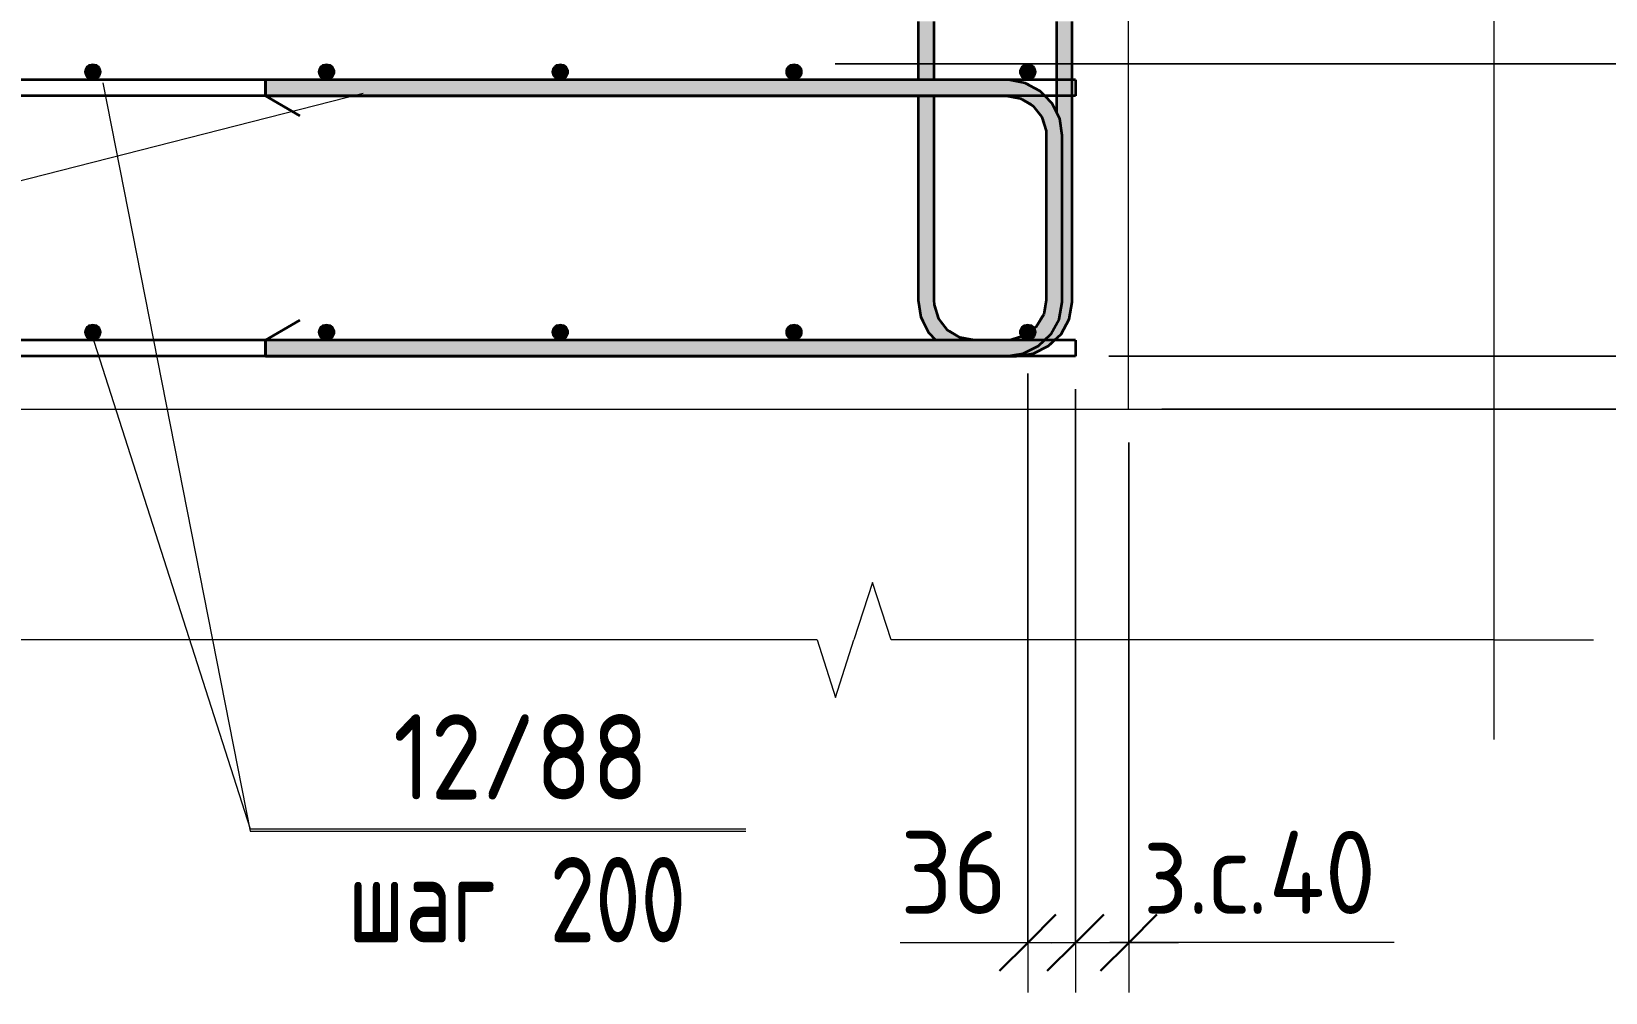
# Model space of a CAD drawing. Header units: millimetres. Extents: x 27196 to 80378, y -5588 to 34882.
# Drawn here: x 72128 to 73313, y -3689 to -2966 of the extents above; entities that cross this region are included whole.
import ezdxf

# ---------------------------------------------------------------- set-up
doc = ezdxf.new("R2010")
doc.units = ezdxf.units.MM
for name, color, linetype, lineweight in [('AA_Dim', 7, 'Continuous', 9), ('AA_Dim-25', 7, 'Continuous', 9), ('AA_Oformlenie', 7, 'Continuous', 9), ('AA_Vinoska', 7, 'Continuous', 9), ('AA_Visotnaya otmetka', 7, 'Continuous', 9), ('KR_Armatura', 7, 'Continuous', 20), ('KR_Armatura_Tonkie', 7, 'Continuous', 20), ('KR_Fundament', 7, 'Continuous', 18)]:
    doc.layers.add(name, color=color, linetype=linetype, lineweight=lineweight)
doc.styles.add('ISOCPEUR_10', font='isocpeur.ttf', dxfattribs={"width": 0.9, "height": 62.5})
doc.styles.add('ISOCPEUR_11', font='isocpeur.ttf', dxfattribs={"width": 0.8, "height": 62.5})
doc.dimstyles.new('00_Точн_3_знака__прозр__4', dxfattribs={"dimscale": 304.8, "dimtxt": 62.248823, "dimasz": 0.139436, "dimexe": 0.123031, "dimexo": 0.082021, "dimgap": 0.008202, "dimtad": 1, "dimdec": 3, "dimrnd": 0.001, "dimdsep": 46, "dimtxsty": 'ISOCPEUR_10', "dimblk1": 'OBLIQUE', "dimblk2": 'OBLIQUE', "dimsah": 1, "dimcen": 0.09, "dimdle": 0.123031, "dimazin": 0, "dimtfac": 1, "dimtdec": 4, "dimtix": 1, "dimtmove": 1, "dimatfit": 3, "dimfxl": 1, "dimtvp": 1, "dimtolj": 1, "dimtzin": 0, "dimlwd": 18, "dimlwe": 18, "dimarcsym": 2})
doc.dimstyles.new('05_Округл_1мм__прозр__2', dxfattribs={"dimscale": 304.8, "dimtxt": 62.248823, "dimasz": 0.139436, "dimexe": 0.123031, "dimexo": 0.082021, "dimgap": 0.008202, "dimtad": 1, "dimdec": 0, "dimdsep": 46, "dimtxsty": 'ISOCPEUR_10', "dimblk1": 'OBLIQUE', "dimblk2": 'OBLIQUE', "dimsah": 1, "dimcen": 0.09, "dimdle": 0.123031, "dimazin": 0, "dimtfac": 1, "dimtdec": 4, "dimtix": 1, "dimtmove": 1, "dimatfit": 3, "dimfxl": 1, "dimtvp": 1, "dimtolj": 1, "dimtzin": 0, "dimlwd": 18, "dimlwe": 18, "dimarcsym": 2})
doc.dimstyles.new('05_Округл_1мм__прозр__3', dxfattribs={"dimscale": 304.8, "dimtxt": 62.248823, "dimasz": 0.139436, "dimexe": 0.123031, "dimexo": 0.082021, "dimgap": 0.008202, "dimtad": 1, "dimdec": 0, "dimdsep": 46, "dimtxsty": 'ISOCPEUR_10', "dimblk1": 'OBLIQUE', "dimblk2": 'OBLIQUE', "dimsah": 1, "dimcen": 0.09, "dimdle": 0.123031, "dimazin": 0, "dimtfac": 1, "dimtdec": 4, "dimtix": 1, "dimtmove": 0, "dimatfit": 3, "dimfxl": 1, "dimtvp": 1, "dimtolj": 1, "dimtzin": 0, "dimlwd": 18, "dimlwe": 18, "dimarcsym": 2})

# ---------------------------------------------------------------- blocks, each defined once
blk = doc.blocks.new('265_Выпуск П одной длины _НесАрм_РабПлоск_ - В1 _d12_ t250-4071037-1-1 Армирование')
at = {"layer": 'KR_Armatura_Tonkie', "lineweight": 35}
for p, q in [((-31383.5, -2442), (-31383.5, -2488)), ((-31371.7, -2442), (-31383.1, -2442)), ((-31383.1, -2442), (-31371.7, -2442)), ((-31371.5, -2488), (-31371.5, -2442)), ((-31371.5, -2442), (-31371.1, -2442.7)), ((-31371.1, -2442.7), (-31356.5, -2468)), ((-31279.5, -2442), (-31294.5, -2468)), ((-31279.5, -2442), (-31279.5, -2488)), ((-31279.1, -2442), (-31267.7, -2442)), ((-31267.7, -2442), (-31279.1, -2442)), ((-31267.5, -2488), (-31267.5, -2442)), ((-31383.5, -2513), (-31383.5, -2694)), ((-31371.5, -2694), (-31371.5, -2513)), ((-31279.5, -2513), (-31279.5, -2694)), ((-31267.5, -2694), (-31267.5, -2513)), ((-31383.5, -2706), (-31383.5, -2888)), ((-31371.5, -2888), (-31371.5, -2706)), ((-31279.5, -2706), (-31279.5, -2888)), ((-31267.5, -2888), (-31267.5, -2706)), ((-31383.5, -2913), (-31383.5, -2942)), ((-31371.5, -2942), (-31371.5, -2913)), ((-31279.5, -2913), (-31279.5, -2942)), ((-31267.5, -2942), (-31267.5, -2913)), ((-31383.5, -2958), (-31383.5, -3002)), ((-31371.5, -3002), (-31371.5, -2958)), ((-31279.5, -2958), (-31279.5, -3002)), ((-31267.5, -3002), (-31267.5, -2958)), ((-31279.5, -3002), (-31279.5, -3014)), ((-31267.5, -3014), (-31267.5, -3002)), ((-31383.5, -3014), (-31383.5, -3168)), ((-31371.5, -3168), (-31371.5, -3014)), ((-31279.5, -3014), (-31279.5, -3026)), ((-31267.5, -3168), (-31267.5, -3014)), ((-31368.5, -3180.5), (-31370.8, -3173)), ((-31361.8, -3189.9), (-31367.7, -3182.3)), ((-31353.5, -3195.2), (-31360, -3191.3)), ((-31341.5, -3198), (-31351, -3196.3)), ((-31317.1, -3198), (-31341.5, -3198)), ((-31341.5, -3210), (-31309.5, -3210))]:
    blk.add_line(p, q, dxfattribs=at)
at = {"layer": 'KR_Armatura_Tonkie', "lineweight": 35, "flags": 128}
for points in [[(-31268, -3172.4), (-31267.5, -3169.5), (-31267.5, -3168)], [(-31381.6, -3179.8), (-31381.5, -3180.7), (-31380.1, -3183.4)], [(-31271.3, -3184.7), (-31269.9, -3182.1), (-31269.6, -3180.6)], [(-31376.5, -3190.7), (-31375.8, -3192.2), (-31373.8, -3194.3)], [(-31277.8, -3195.1), (-31276, -3193.4), (-31274.9, -3191.4)], [(-31297.6, -3208.2), (-31296.8, -3208), (-31294.1, -3206.7)], [(-31286.8, -3203.1), (-31285.3, -3202.3), (-31283.2, -3200.3)]]:
    blk.add_lwpolyline(points, dxfattribs=at)
blk = doc.blocks.new('265_Выпуск П одной длины _НесАрм_РабПлоск_ - В1 _d12_ t250-V3-1-1 Армирование')
at = {"layer": 'KR_Armatura_Tonkie', "lineweight": 35}
h = blk.add_hatch(color=256, dxfattribs=at)
h.paths.add_polyline_path([(-31377.5, -3168), (-31371.5, -3168), (-31371.7, -3014), (-31383.5, -3014), (-31383.3, -3168), (-31379, -3168)])
h.paths.add_polyline_path([(-31382.4, -3002), (-31371.5, -3002), (-31371.7, -2958), (-31383.5, -2958), (-31383.3, -3002), (-31382.7, -3002)])
h.paths.add_polyline_path([(-31377, -2942), (-31371.5, -2942), (-31371.7, -2913), (-31383.5, -2913), (-31383.3, -2942), (-31377.5, -2942)])
h.paths.add_polyline_path([(-31381.7, -2888), (-31371.5, -2888), (-31371.7, -2706), (-31383.5, -2706), (-31383.3, -2888), (-31382.3, -2888)])
h.paths.add_polyline_path([(-31379, -2694), (-31371.5, -2694), (-31371.7, -2513), (-31383.5, -2513), (-31383.3, -2694), (-31379.5, -2694)])
h.paths.add_polyline_path([(-31379.1, -2488), (-31371.5, -2488), (-31371.7, -2442), (-31383.5, -2442), (-31383.3, -2488), (-31380.5, -2488)])
h = blk.add_hatch(color=256, dxfattribs=at)
h.paths.add_polyline_path([(-31275, -3168), (-31267.5, -3168), (-31267.7, -2958), (-31279.5, -2958), (-31279.3, -3026.5), (-31276.5, -3033.4), (-31275.1, -3045.8), (-31275.1, -3168)])
h.paths.add_polyline_path([(-31273, -2942), (-31267.5, -2942), (-31267.7, -2913), (-31279.5, -2913), (-31279.3, -2942), (-31273.5, -2942)])
h.paths.add_polyline_path([(-31272.9, -2888), (-31267.5, -2888), (-31267.7, -2706), (-31279.5, -2706), (-31279.3, -2888), (-31273.5, -2888)])
h.paths.add_polyline_path([(-31278.9, -2694), (-31267.5, -2694), (-31267.7, -2513), (-31279.5, -2513), (-31279.3, -2694), (-31278.9, -2694)])
h.paths.add_polyline_path([(-31278.7, -2488), (-31267.5, -2488), (-31267.7, -2442), (-31279.5, -2442), (-31279.3, -2488), (-31279.1, -2488)])
for points in [[(-31341.5, -3198), (-31349.8, -3196.8), (-31357, -3193.5), (-31362.7, -3189.2), (-31367.4, -3183), (-31370.4, -3175.8), (-31371.7, -3168), (-31383.5, -3168), (-31382, -3178.9), (-31377.8, -3189), (-31370.8, -3198), (-31342.8, -3198)], [(-31309.5, -3210), (-31298, -3208.3), (-31288.5, -3204.4), (-31279.4, -3197.2), (-31273.1, -3189), (-31268.9, -3178.9), (-31267.7, -3168), (-31275.1, -3168), (-31276.5, -3178.9), (-31280.7, -3189), (-31287.8, -3198), (-31296.1, -3204.4), (-31306.2, -3208.6), (-31309.5, -3209.2), (-31309.5, -3209.8)], [(-31309.5, -3210), (-31309.5, -3209), (-31317.1, -3210)]]:
    blk.add_hatch(color=256, dxfattribs=at).paths.add_polyline_path(points)
for p, q in [((-31383.5, -2442), (-31383.5, -2488)), ((-31383.5, -2442), (-31383.3, -2442)), ((-31371.7, -2442), (-31383.1, -2442)), ((-31383.1, -2442), (-31371.5, -2442)), ((-31371.5, -2488), (-31371.5, -2442)), ((-31371.5, -2442), (-31371.1, -2442.7)), ((-31371.1, -2442.7), (-31356.5, -2468)), ((-31279.5, -2442), (-31294.5, -2468)), ((-31279.5, -2442), (-31279.5, -2488)), ((-31279.5, -2442), (-31279.3, -2442)), ((-31279.1, -2442), (-31267.5, -2442)), ((-31267.7, -2442), (-31279.1, -2442)), ((-31267.5, -2488), (-31267.5, -2442)), ((-31383.5, -2513), (-31383.5, -2694)), ((-31371.5, -2694), (-31371.5, -2513)), ((-31279.5, -2513), (-31279.5, -2694)), ((-31267.5, -2694), (-31267.5, -2513)), ((-31383.5, -2706), (-31383.5, -2888)), ((-31371.5, -2888), (-31371.5, -2706)), ((-31279.5, -2706), (-31279.5, -2888)), ((-31267.5, -2888), (-31267.5, -2706)), ((-31383.5, -2913), (-31383.5, -2942)), ((-31371.5, -2942), (-31371.5, -2913)), ((-31279.5, -2913), (-31279.5, -2942)), ((-31267.5, -2942), (-31267.5, -2913)), ((-31383.5, -2958), (-31383.5, -3002)), ((-31371.5, -3002), (-31371.5, -2958)), ((-31279.5, -2958), (-31279.5, -3002)), ((-31267.5, -3002), (-31267.5, -2958)), ((-31279.5, -3002), (-31279.5, -3014)), ((-31267.5, -3014), (-31267.5, -3002)), ((-31383.5, -3014), (-31383.5, -3168)), ((-31371.5, -3168), (-31371.5, -3014)), ((-31279.5, -3014), (-31279.5, -3026)), ((-31267.5, -3168), (-31267.5, -3014)), ((-31317.1, -3198), (-31341.5, -3198)), ((-31341.5, -3210), (-31309.5, -3210))]:
    blk.add_line(p, q, dxfattribs=at)
at = {"layer": 'KR_Armatura_Tonkie', "lineweight": 35, "flags": 128}
for points in [[(-31383.5, -3168), (-31381.5, -3180.7), (-31375.8, -3192.2), (-31370.2, -3198)], [(-31341.5, -3198), (-31352.1, -3196), (-31361.4, -3190.4), (-31368, -3181.9), (-31371.2, -3171.5), (-31371.5, -3168)], [(-31280.8, -3198), (-31276, -3193.4), (-31269.9, -3182.1), (-31267.5, -3169.5), (-31267.5, -3168)], [(-31309.5, -3210), (-31296.8, -3208), (-31285.3, -3202.3), (-31280.8, -3198)]]:
    blk.add_lwpolyline(points, dxfattribs=at)
blk = doc.blocks.new('350_Стержень П торец СК-СГ _НесАрм_РабПлоск_ - 350_Стержень П торец СК-СГ _НесАрм_РабПлоск_-4078482-1-1 Армирование')
at = {"layer": 'KR_Armatura_Tonkie', "lineweight": 35}
for p, q in [((-31383.5, -3002), (-31875.1, -3002)), ((-31875.1, -3013.8), (-31875.1, -3002.2)), ((-31875.1, -3002.2), (-31875.1, -3013.8)), ((-31317.1, -3002), (-31371.5, -3002)), ((-31875.1, -3014), (-31383.5, -3014)), ((-31875.1, -3014), (-31849.1, -3029)), ((-31371.5, -3014), (-31317.1, -3014)), ((-31317.1, -3014), (-31307.5, -3015.7)), ((-31305, -3016.8), (-31298.5, -3020.7)), ((-31296.7, -3022.1), (-31290.8, -3029.7)), ((-31290, -3031.5), (-31287.7, -3039)), ((-31287.1, -3044), (-31287.1, -3168)), ((-31287.1, -3168), (-31288.8, -3177.5)), ((-31875.1, -3198), (-31849.1, -3183)), ((-31295.2, -3188.4), (-31302.8, -3194.3)), ((-31289.9, -3180), (-31293.8, -3186.5)), ((-31370.8, -3198), (-31875.1, -3198)), ((-31875.1, -3198.2), (-31875.1, -3209.8)), ((-31875.1, -3209.2), (-31875.1, -3198.2)), ((-31317.1, -3198), (-31341.5, -3198)), ((-31304.6, -3195), (-31312.1, -3197.3)), ((-31875.1, -3209.8), (-31875.1, -3209.2)), ((-31875.1, -3210), (-31317.1, -3210))]:
    blk.add_line(p, q, dxfattribs=at)
at = {"layer": 'KR_Armatura_Tonkie', "lineweight": 35, "flags": 128}
for points in [[(-31312.7, -3002.6), (-31315.5, -3002), (-31317.1, -3002)], [(-31300.3, -3005.9), (-31302.9, -3004.5), (-31304.3, -3004.2)], [(-31290, -3012.3), (-31291.6, -3010.6), (-31293.6, -3009.5)], [(-31282, -3021.3), (-31282.7, -3019.8), (-31284.7, -3017.7)]]:
    blk.add_lwpolyline(points, dxfattribs=at)
blk = doc.blocks.new('350_Стержень П торец СК-СГ _НесАрм_РабПлоск_ - 350_Стержень П торец СК-СГ _НесАрм_РабПлоск_-V4-1-1 Армирование')
at = {"layer": 'KR_Armatura_Tonkie', "lineweight": 35}
for points in [[(-31657.3, -3014), (-31317.1, -3013.8), (-31317.1, -3002), (-31875.1, -3002.2), (-31875.1, -3014)], [(-31282.6, -3044), (-31275.1, -3044), (-31276.5, -3033.1), (-31280.7, -3023), (-31287.8, -3014), (-31296.1, -3007.6), (-31306.2, -3003.4), (-31317.1, -3002.2), (-31317.1, -3014), (-31309.3, -3015), (-31301.9, -3018.1), (-31295.8, -3022.8), (-31291, -3029.3), (-31288.1, -3036.3), (-31286.9, -3044), (-31284.1, -3044)], [(-31281.1, -3168), (-31275.1, -3168), (-31275.3, -3044), (-31287.1, -3044), (-31286.9, -3168), (-31282.6, -3168)], [(-31317.1, -3210), (-31305.6, -3208.3), (-31295.8, -3204.2), (-31287.4, -3197.7), (-31280.7, -3189), (-31276.5, -3178.8), (-31275.3, -3168), (-31287.1, -3168), (-31288.1, -3175.8), (-31291.2, -3183.2), (-31295.8, -3189.2), (-31302.4, -3194.1), (-31309.4, -3197), (-31317.1, -3198.2), (-31317.1, -3209.8)], [(-31875.1, -3210), (-31317.1, -3209.8), (-31317.1, -3198), (-31875.1, -3198.2), (-31875.1, -3209.8)]]:
    blk.add_hatch(color=256, dxfattribs=at).paths.add_polyline_path(points)
for p, q in [((-31317.1, -3002), (-31875.1, -3002)), ((-31875.1, -3014), (-31875.1, -3002)), ((-31875.1, -3002.2), (-31875.1, -3008)), ((-31875.1, -3008), (-31875.1, -3009.6)), ((-31875.1, -3009.6), (-31875.1, -3013.8)), ((-31875.1, -3014), (-31317.1, -3014)), ((-31875.1, -3014), (-31849.1, -3029)), ((-31287.1, -3044), (-31287.1, -3168)), ((-31275.1, -3168), (-31275.1, -3044)), ((-31875.1, -3198), (-31849.1, -3183)), ((-31317.1, -3198), (-31875.1, -3198)), ((-31875.1, -3210), (-31875.1, -3198)), ((-31875.1, -3198.2), (-31875.1, -3209.8)), ((-31875.1, -3210), (-31317.1, -3210))]:
    blk.add_line(p, q, dxfattribs=at)
at = {"layer": 'KR_Armatura_Tonkie', "lineweight": 35, "flags": 128}
for points in [[(-31288.3, -3014), (-31291.6, -3010.6), (-31302.9, -3004.5), (-31315.5, -3002), (-31317.1, -3002)], [(-31317.1, -3014), (-31306.4, -3016), (-31297.1, -3021.6), (-31290.5, -3030.1), (-31287.3, -3040.5), (-31287.1, -3044)], [(-31275.1, -3044), (-31277, -3031.3), (-31282.7, -3019.8), (-31288.3, -3014)], [(-31287.1, -3168), (-31289, -3178.7), (-31294.6, -3187.9), (-31303.2, -3194.6), (-31313.5, -3197.8), (-31317.1, -3198)], [(-31288.4, -3198), (-31283.6, -3193.4), (-31277.5, -3182.1), (-31275.1, -3169.5), (-31275.1, -3168)], [(-31317.1, -3210), (-31304.4, -3208), (-31292.9, -3202.3), (-31288.4, -3198)]]:
    blk.add_lwpolyline(points, dxfattribs=at)
blk = doc.blocks.new('011_Прямоугольник обрыва _ЭлУзла_ - 011_Прямоугольник обрыва _ЭлУзла_-4150616-1-1 Армирование')
at = {"layer": 'AA_Oformlenie'}
for p, q in [((-30950.1, -2057.7), (-30950.1, -3423.6)), ((-31459.6, -3423.6), (-32368, -3423.6)), ((-30950.1, -3423.6), (-31404, -3423.6))]:
    blk.add_line(p, q, dxfattribs=at)
blk = doc.blocks.new('042_М_Арматуры - Диам длина поз _ Комментарий-3662934-1-1 Армирование')
at = {"layer": 'AA_Vinoska'}
blk.add_line((-32051.3, -2790.4), (-31701.3, -2790.4), dxfattribs=at)
blk = doc.blocks.new('DIMBLOCK56-1-1 Армирование')
at = {"layer": 'AA_Dim-25', "lineweight": 18}
for p, q in [((72914.3, -3235), (72914.3, -3689.1)), ((72914.3, -3651.6), (72914.3, -3235)), ((72954.3, -3275), (72954.3, -3689.1)), ((72954.3, -3651.6), (72954.3, -3275)), ((72991.8, -3651.6), (72876.8, -3651.6)), ((72940, -3651.5), (72934.3, -3651.6)), ((73154.1, -3651.5), (72940, -3651.5))]:
    blk.add_line(p, q, dxfattribs=at)
at = {"layer": 'AA_Dim-25', "lineweight": 30}
for p, q in [((72914.3, -3651.6), (72935.5, -3630.3)), ((72954.3, -3651.6), (72975.5, -3630.3)), ((72914.3, -3651.6), (72893, -3672.8)), ((72954.3, -3651.6), (72933, -3672.8))]:
    blk.add_line(p, q, dxfattribs=at)
at = {"layer": 'AA_Dim-25', "color": 0, "lineweight": 18, "insert": (72965, -3567.4), "char_height": 62.5, "width": 226.969, "attachment_point": 1, "line_spacing_factor": 1.149209, "style": 'ISOCPEUR_10'}
blk.add_mtext('з.с.40', dxfattribs=at)
blk = doc.blocks.new('_Oblique')
at = {"color": 0, "linetype": 'ByBlock', "lineweight": -2}
blk.add_line((-0.5, -0.5), (0.5, 0.5), dxfattribs=at)
blk = doc.blocks.new('DIMBLOCK58-1-1 Армирование')
at = {"layer": 'AA_Dim-25', "lineweight": 18}
for p, q in [((72878.3, -3223), (72878.3, -3689.1)), ((72878.3, -3651.6), (72878.3, -3223)), ((72914.3, -3235), (72914.3, -3689.1)), ((72914.3, -3651.6), (72914.3, -3235)), ((72782.3, -3651.5), (72886.3, -3651.5)), ((72951.8, -3651.6), (72840.8, -3651.6)), ((72886.3, -3651.5), (72896.3, -3651.6))]:
    blk.add_line(p, q, dxfattribs=at)
at = {"layer": 'AA_Dim-25', "lineweight": 30}
for p, q in [((72878.3, -3651.6), (72899.5, -3630.3)), ((72914.3, -3651.6), (72935.5, -3630.3)), ((72878.3, -3651.6), (72857, -3672.8)), ((72914.3, -3651.6), (72893, -3672.8))]:
    blk.add_line(p, q, dxfattribs=at)
at = {"layer": 'AA_Dim-25', "color": 0, "lineweight": 18, "insert": (72782.3, -3567.4), "char_height": 62.5, "width": 94.81, "attachment_point": 1, "line_spacing_factor": 1.149209, "style": 'ISOCPEUR_10'}
blk.add_mtext('36', dxfattribs=at)
blk = doc.blocks.new('DIMBLOCK66-1-1 Армирование')
at = {"layer": 'AA_Dim-25', "lineweight": 30}
for p, q in [((73416.4, -3210), (73395.2, -3188.8)), ((73416.4, -3210), (73437.7, -3231.3)), ((73416.4, -3250), (73395.2, -3228.8)), ((73416.4, -3250), (73437.7, -3271.2))]:
    blk.add_line(p, q, dxfattribs=at)
at = {"layer": 'AA_Dim-25', "lineweight": 18}
for p, q in [((72939.3, -3210), (73453.9, -3210)), ((73416.4, -3210), (72939.3, -3210)), ((73416.4, -3287.5), (73416.4, -3210)), ((73416.4, -3249.4), (73416.4, -3230)), ((72979.3, -3250), (73453.9, -3250)), ((73416.4, -3250), (72979.3, -3250)), ((73416.4, -3463.5), (73416.4, -3249.4))]:
    blk.add_line(p, q, dxfattribs=at)
at = {"layer": 'AA_Dim-25', "color": 0, "lineweight": 18, "insert": (73332.3, -3463.5), "char_height": 62.5, "width": 226.969, "attachment_point": 1, "rotation": 90, "line_spacing_factor": 1.149209, "style": 'ISOCPEUR_10'}
blk.add_mtext('з.с.40', dxfattribs=at)
blk = doc.blocks.new('DIMBLOCK67-1-1 Армирование')
at = {"layer": 'AA_Dim-25', "lineweight": 30}
for p, q in [((73416.4, -2990), (73395.2, -2968.8)), ((73416.4, -2990), (73437.7, -3011.2)), ((73416.4, -3210), (73395.2, -3188.8)), ((73416.4, -3210), (73437.7, -3231.3))]:
    blk.add_line(p, q, dxfattribs=at)
at = {"layer": 'AA_Dim-25', "lineweight": 18}
for p, q in [((72733.3, -2990), (73453.9, -2990)), ((73416.4, -2990), (72733.3, -2990)), ((73416.4, -3210), (73416.4, -2990)), ((72939.3, -3210), (73453.9, -3210)), ((73416.4, -3210), (72939.3, -3210))]:
    blk.add_line(p, q, dxfattribs=at)
at = {"layer": 'AA_Dim-25', "color": 0, "lineweight": 18, "insert": (73332.3, -3159.3), "char_height": 62.5, "width": 142.215, "attachment_point": 1, "rotation": 90, "line_spacing_factor": 1.149209, "style": 'ISOCPEUR_10'}
blk.add_mtext('220', dxfattribs=at)
blk = doc.blocks.new('DIMBLOCK68-1-1 Армирование')
at = {"layer": 'AA_Dim-25', "lineweight": 18}
for p, q in [((73556.6, -2707.6), (73556.6, -2921.7)), ((73416.4, -2990), (73416.4, -2912.5)), ((73556.6, -2921.7), (73416.4, -2970)), ((72979.3, -2950), (73453.9, -2950)), ((73416.4, -2950), (72979.3, -2950)), ((72733.3, -2990), (73453.9, -2990)), ((73416.4, -2990), (72733.3, -2990))]:
    blk.add_line(p, q, dxfattribs=at)
at = {"layer": 'AA_Dim-25', "lineweight": 30}
for p, q in [((73416.4, -2950), (73395.2, -2928.8)), ((73416.4, -2950), (73437.7, -2971.2)), ((73416.4, -2990), (73395.2, -2968.8)), ((73416.4, -2990), (73437.7, -3011.2))]:
    blk.add_line(p, q, dxfattribs=at)
at = {"layer": 'AA_Dim-25', "color": 0, "lineweight": 18, "insert": (73472.5, -2896.7), "char_height": 62.5, "width": 226.969, "attachment_point": 1, "rotation": 90, "line_spacing_factor": 1.149209, "style": 'ISOCPEUR_10'}
blk.add_mtext('з.с.40', dxfattribs=at)
blk = doc.blocks.new('DIMBLOCK75-1-1 Армирование')
at = {"layer": 'AA_Dim-25', "lineweight": 18}
for p, q in [((73416.4, -2790.4), (73416.4, -2894.4)), ((72949.4, -2900), (73453.9, -2900)), ((73416.4, -2900), (72949.4, -2900)), ((73416.4, -2894.4), (73416.4, -2925)), ((73416.4, -2987.5), (73416.4, -2900)), ((72979.3, -2950), (73453.9, -2950)), ((73416.4, -2950), (72979.3, -2950))]:
    blk.add_line(p, q, dxfattribs=at)
at = {"layer": 'AA_Dim-25', "lineweight": 30}
for p, q in [((73416.4, -2900), (73395.2, -2878.7)), ((73416.4, -2900), (73437.7, -2921.2)), ((73416.4, -2950), (73395.2, -2928.8)), ((73416.4, -2950), (73437.7, -2971.2))]:
    blk.add_line(p, q, dxfattribs=at)
at = {"layer": 'AA_Dim-25', "color": 0, "lineweight": 18, "insert": (73332.3, -2869.4), "char_height": 62.5, "width": 94.81, "attachment_point": 1, "rotation": 90, "line_spacing_factor": 1.149209, "style": 'ISOCPEUR_10'}
blk.add_mtext('50', dxfattribs=at)

msp = doc.modelspace()

# ---------------------------------------------------------------- hatches: boundary and pattern name
at = {"layer": 'KR_Armatura'}
h = msp.add_hatch(color=256, dxfattribs=at)
edge = h.paths.add_edge_path()
edge.add_arc((72174.2591, -2996), 6, 0, 360)
for points in [[(72171.2591, -3001.1962), (72177.2591, -3001.1962), (72180.2591, -2996), (72177.2591, -2990.8038), (72171.2591, -2990.8038), (72168.2591, -2996)], [(72347.2591, -3001.1962), (72353.2591, -3001.1962), (72356.2591, -2996), (72353.2591, -2990.8038), (72347.2591, -2990.8038), (72344.2591, -2996)], [(72529.2591, -3001.1962), (72532.2591, -2996), (72529.2591, -2990.8038), (72523.2591, -2990.8038), (72520.2591, -2996), (72523.2591, -3001.1962)], [(72699.2591, -3001.1962), (72705.2591, -3001.1962), (72708.2591, -2996), (72705.2591, -2990.8038), (72699.2591, -2990.8038), (72696.2591, -2996)], [(72881.2591, -3001.1962), (72884.2591, -2996), (72881.2591, -2990.8038), (72875.2591, -2990.8038), (72872.2591, -2996), (72875.2591, -3001.1962)], [(72171.2591, -3197.1962), (72177.2591, -3197.1962), (72180.2591, -3192), (72177.2591, -3186.8038), (72171.2591, -3186.8038), (72168.2591, -3192)], [(72347.2591, -3197.1962), (72353.2591, -3197.1962), (72356.2591, -3192), (72353.2591, -3186.8038), (72347.2591, -3186.8038), (72344.2591, -3192)], [(72529.2591, -3197.1962), (72532.2591, -3192), (72529.2591, -3186.8038), (72523.2591, -3186.8038), (72520.2591, -3192), (72523.2591, -3197.1962)], [(72699.2591, -3197.1962), (72705.2591, -3197.1962), (72708.2591, -3192), (72705.2591, -3186.8038), (72699.2591, -3186.8038), (72696.2591, -3192)], [(72875.2591, -3197.1962), (72881.2591, -3197.1962), (72884.2591, -3192), (72881.2591, -3186.8038), (72875.2591, -3186.8038), (72872.2591, -3192), (72875.0257, -3196.792)]]:
    msp.add_hatch(color=256, dxfattribs=at).paths.add_polyline_path(points)
h = msp.add_hatch(color=256, dxfattribs=at)
edge = h.paths.add_edge_path()
edge.add_arc((72350.2591, -2996), 6, 0, 360)
h = msp.add_hatch(color=256, dxfattribs=at)
edge = h.paths.add_edge_path()
edge.add_arc((72526.2591, -2996), 6, 0, 360)
h = msp.add_hatch(color=256, dxfattribs=at)
edge = h.paths.add_edge_path()
edge.add_arc((72702.2591, -2996), 6, 0, 360)
h = msp.add_hatch(color=256, dxfattribs=at)
edge = h.paths.add_edge_path()
edge.add_arc((72878.2591, -2996), 6, 0, 360)
h = msp.add_hatch(color=256, dxfattribs=at)
edge = h.paths.add_edge_path()
edge.add_arc((72174.2591, -3192), 6, 0, 360)
h = msp.add_hatch(color=256, dxfattribs=at)
edge = h.paths.add_edge_path()
edge.add_arc((72350.2591, -3192), 6, 0, 360)
h = msp.add_hatch(color=256, dxfattribs=at)
edge = h.paths.add_edge_path()
edge.add_arc((72526.2591, -3192), 6, 0, 360)
h = msp.add_hatch(color=256, dxfattribs=at)
edge = h.paths.add_edge_path()
edge.add_arc((72702.2591, -3192), 6, 0, 360)
h = msp.add_hatch(color=256, dxfattribs=at)
edge = h.paths.add_edge_path()
edge.add_arc((72878.2591, -3192), 6, 0, 360)

# ---------------------------------------------------------------- linework, layer by layer
at = {"layer": 'AA_Vinoska'}
for p, q in [((72181.8057, -3004.3947), (72292.797, -3567.6296)), ((72377.8662, -3012.1954), (71165.4225, -3322.0931)), ((72170.8814, -3186.1077), (72292.797, -3565.9545)), ((72761.2874, -3380.3241), (72747.2102, -3423.6491)), ((72775.3646, -3423.6491), (72761.2874, -3380.3241)), ((72719.7102, -3423.6491), (72733.4602, -3466.9504)), ((72733.4602, -3466.9504), (72747.2102, -3423.6491)), ((73229.246, -3423.6491), (73304.246, -3423.6491)), ((73229.246, -3423.6491), (73229.246, -3498.6491)), ((72292.797, -3565.9545), (72316.1023, -3565.9545)), ((72292.797, -3567.6296), (72316.1023, -3567.6296))]:
    msp.add_line(p, q, dxfattribs=at)
at = {"layer": 'AA_Visotnaya otmetka'}
for q in [(73637.175, -3250), (72579.7313, -3250)]:
    msp.add_line((72579.7313, -3250), q, dxfattribs=at)
at = {"layer": 'KR_Armatura'}
for p, q in [((72171.2591, -2990.8038), (72168.2591, -2996)), ((72168.2591, -2996), (72171.2591, -3001.1962)), ((72177.2591, -2990.8038), (72171.2591, -2990.8038)), ((72180.2591, -2996), (72177.2591, -2990.8038)), ((72177.2591, -3001.1962), (72180.2591, -2996)), ((72347.2591, -2990.8038), (72344.2591, -2996)), ((72344.2591, -2996), (72347.2591, -3001.1962)), ((72353.2591, -2990.8038), (72347.2591, -2990.8038)), ((72356.2591, -2996), (72353.2591, -2990.8038)), ((72353.2591, -3001.1962), (72356.2591, -2996)), ((72523.2591, -2990.8038), (72520.2591, -2996)), ((72520.2591, -2996), (72523.2591, -3001.1962)), ((72529.2591, -2990.8038), (72523.2591, -2990.8038)), ((72532.2591, -2996), (72529.2591, -2990.8038)), ((72529.2591, -3001.1962), (72532.2591, -2996)), ((72699.2591, -2990.8038), (72696.2591, -2996)), ((72696.2591, -2996), (72699.2591, -3001.1962)), ((72705.2591, -2990.8038), (72699.2591, -2990.8038)), ((72708.2591, -2996), (72705.2591, -2990.8038)), ((72705.2591, -3001.1962), (72708.2591, -2996)), ((72875.2591, -2990.8038), (72872.2591, -2996)), ((72872.2591, -2996), (72875.2591, -3001.1962)), ((72881.2591, -2990.8038), (72875.2591, -2990.8038)), ((72884.2591, -2996), (72881.2591, -2990.8038)), ((72881.2591, -3001.1962), (72884.2591, -2996)), ((72171.2591, -3001.1962), (72177.2591, -3001.1962)), ((72347.2591, -3001.1962), (72353.2591, -3001.1962)), ((72523.2591, -3001.1962), (72529.2591, -3001.1962)), ((72699.2591, -3001.1962), (72705.2591, -3001.1962)), ((72875.2591, -3001.1962), (72881.2591, -3001.1962)), ((72171.2591, -3186.8038), (72168.2591, -3192)), ((72177.2591, -3186.8038), (72171.2591, -3186.8038)), ((72180.2591, -3192), (72177.2591, -3186.8038)), ((72347.2591, -3186.8038), (72344.2591, -3192)), ((72353.2591, -3186.8038), (72347.2591, -3186.8038)), ((72356.2591, -3192), (72353.2591, -3186.8038)), ((72523.2591, -3186.8038), (72520.2591, -3192)), ((72529.2591, -3186.8038), (72523.2591, -3186.8038)), ((72532.2591, -3192), (72529.2591, -3186.8038)), ((72699.2591, -3186.8038), (72696.2591, -3192)), ((72705.2591, -3186.8038), (72699.2591, -3186.8038)), ((72708.2591, -3192), (72705.2591, -3186.8038)), ((72875.2591, -3186.8038), (72872.2591, -3192)), ((72881.2591, -3186.8038), (72875.2591, -3186.8038)), ((72884.2591, -3192), (72881.2591, -3186.8038)), ((72168.2591, -3192), (72171.2591, -3197.1962)), ((72171.2591, -3197.1962), (72177.2591, -3197.1962)), ((72177.2591, -3197.1962), (72180.2591, -3192)), ((72344.2591, -3192), (72347.2591, -3197.1962)), ((72347.2591, -3197.1962), (72353.2591, -3197.1962)), ((72353.2591, -3197.1962), (72356.2591, -3192)), ((72520.2591, -3192), (72523.2591, -3197.1962)), ((72523.2591, -3197.1962), (72529.2591, -3197.1962)), ((72529.2591, -3197.1962), (72532.2591, -3192)), ((72696.2591, -3192), (72699.2591, -3197.1962)), ((72699.2591, -3197.1962), (72705.2591, -3197.1962)), ((72705.2591, -3197.1962), (72708.2591, -3192)), ((72872.2591, -3192), (72875.0257, -3196.792)), ((72875.0257, -3196.792), (72875.2591, -3197.1962)), ((72875.2591, -3197.1962), (72881.2591, -3197.1962)), ((72881.2591, -3197.1962), (72884.2591, -3192))]:
    msp.add_line(p, q, dxfattribs=at)
for centre in [(72174.2591, -2996), (72350.2591, -2996), (72526.2591, -2996), (72702.2591, -2996), (72878.2591, -2996), (72174.2591, -3192), (72350.2591, -3192), (72526.2591, -3192), (72702.2591, -3192), (72878.2591, -3192)]:
    msp.add_circle(centre, 6, dxfattribs=at)
at = {"layer": 'KR_Armatura_Tonkie', "lineweight": 35}
for p, q in [((72914.2591, -3002), (71434.2591, -3002)), ((72914.2591, -3002), (72914.2591, -3014)), ((72914.2591, -3014), (71434.2591, -3014)), ((72914.2591, -3198), (71434.2591, -3198)), ((72914.2591, -3198), (72914.2591, -3210)), ((72914.2591, -3210), (71434.2591, -3210))]:
    msp.add_line(p, q, dxfattribs=at)
at = {"layer": 'KR_Fundament', "lineweight": 20}
for p, q in [((72954.2591, -3250), (72954.2591, -2950)), ((71394.2591, -3250), (72954.2591, -3250))]:
    msp.add_line(p, q, dxfattribs=at)

# ---------------------------------------------------------------- block references
at = {"layer": 'AA_Oformlenie'}
msp.add_blockref('011_Прямоугольник обрыва _ЭлУзла_ - 011_Прямоугольник обрыва _ЭлУзла_-4150616-1-1 Армирование', (104179.3207, 0), dxfattribs=at)
at = {"layer": 'AA_Vinoska'}
for p in [(104367.3718, -775.5553), (104367.3718, -777.2304)]:
    msp.add_blockref('042_М_Арматуры - Диам длина поз _ Комментарий-3662934-1-1 Армирование', p, dxfattribs=at)
at = {"layer": 'KR_Armatura_Tonkie', "lineweight": 35}
for name in ['265_Выпуск П одной длины _НесАрм_РабПлоск_ - В1 _d12_ t250-4071037-1-1 Армирование', '265_Выпуск П одной длины _НесАрм_РабПлоск_ - В1 _d12_ t250-V3-1-1 Армирование', '350_Стержень П торец СК-СГ _НесАрм_РабПлоск_ - 350_Стержень П торец СК-СГ _НесАрм_РабПлоск_-4078482-1-1 Армирование', '350_Стержень П торец СК-СГ _НесАрм_РабПлоск_ - 350_Стержень П торец СК-СГ _НесАрм_РабПлоск_-V4-1-1 Армирование']:
    msp.add_blockref(name, (104179.3207, 0), dxfattribs=at)

# ---------------------------------------------------------------- texts
at = {"layer": 'AA_Vinoska', "char_height": 62.5, "attachment_point": 1}
for s, insert, width, style in [('12/88', (72400.5558, -3479.6019), 229.082203, 'ISOCPEUR_10'), ('12/88', (72400.5558, -3481.277), 229.082203, 'ISOCPEUR_10'), (' 200', (72486.5287, -3587.0783), 166.751, 'ISOCPEUR_11'), (' 200', (72486.5287, -3588.7533), 166.751, 'ISOCPEUR_11'), ('шаг', (72366.1433, -3587.0783), 145.907125, 'ISOCPEUR_11'), ('шаг', (72366.1433, -3588.7533), 145.907125, 'ISOCPEUR_11')]:
    msp.add_mtext(s, dxfattribs=dict(at, insert=insert, width=width, style=style))

# ---------------------------------------------------------------- dimensions: what is measured, and where the dimension line sits
at = {"layer": 'AA_Dim', "lineweight": 18}
for base, p1, p2, override, picture, middle in [((73416.411, -2950), (72708.2591, -2990), (72954.2591, -2950), {"dimpost": 'з.с.<>', "dimfxl": 249.230817}, 'DIMBLOCK68-1-1 Армирование', (73514.1385, -2783.245)), ((73416.411, -2899.9998), (72954.2591, -2950), (72924.4152, -2899.9998), {"dimpost": '<>', "dimfxl": 58.229537}, 'DIMBLOCK75-1-1 Армирование', (73373.9242, -2822.0368)), ((73416.411, -3210), (72954.2591, -3250), (72914.2591, -3210), {"dimpost": 'з.с.<>', "dimfxl": 56.568542}, 'DIMBLOCK66-1-1 Армирование', (73373.9242, -3350.0128))]:
    dim = msp.add_linear_dim(base=base, p1=p1, p2=p2, angle=90, dimstyle='05_Округл_1мм__прозр__2', override=override, dxfattribs=at)
    dim.commit()
    dim.dimension.update_dxf_attribs({"geometry": picture, "text_midpoint": middle, "dimtype": 160, "text_rotation": 90})
dim = msp.add_linear_dim(base=(73416.411, -2990), p1=(72914.2591, -3210), p2=(72708.2591, -2990), angle=90, dimstyle='05_Округл_1мм__прозр__3', override={"dimpost": '<>', "dimfxl": 301.390113}, dxfattribs=at)
dim.commit()
dim.dimension.update_dxf_attribs({"geometry": 'DIMBLOCK67-1-1 Армирование', "text_midpoint": (73382.661, -3100)})
for base, p1, p2, override, picture, middle in [((72878.2591, -3651.5646), (72914.2591, -3210), (72878.2591, -3198), {"dimpost": '<>', "dimfxl": 37.947332}, 'DIMBLOCK58-1-1 Армирование', (72829.7462, -3609.0446)), ((72914.2591, -3651.5646), (72954.2591, -3250), (72914.2591, -3210), {"dimpost": 'з.с.<>', "dimfxl": 56.568542}, 'DIMBLOCK56-1-1 Армирование', (73078.4838, -3609.0446))]:
    dim = msp.add_linear_dim(base=base, p1=p1, p2=p2, dimstyle='00_Точн_3_знака__прозр__4', override=override, dxfattribs=at)
    dim.commit()
    dim.dimension.update_dxf_attribs({"geometry": picture, "text_midpoint": middle, "dimtype": 160})

doc.saveas('drawing.dxf')
